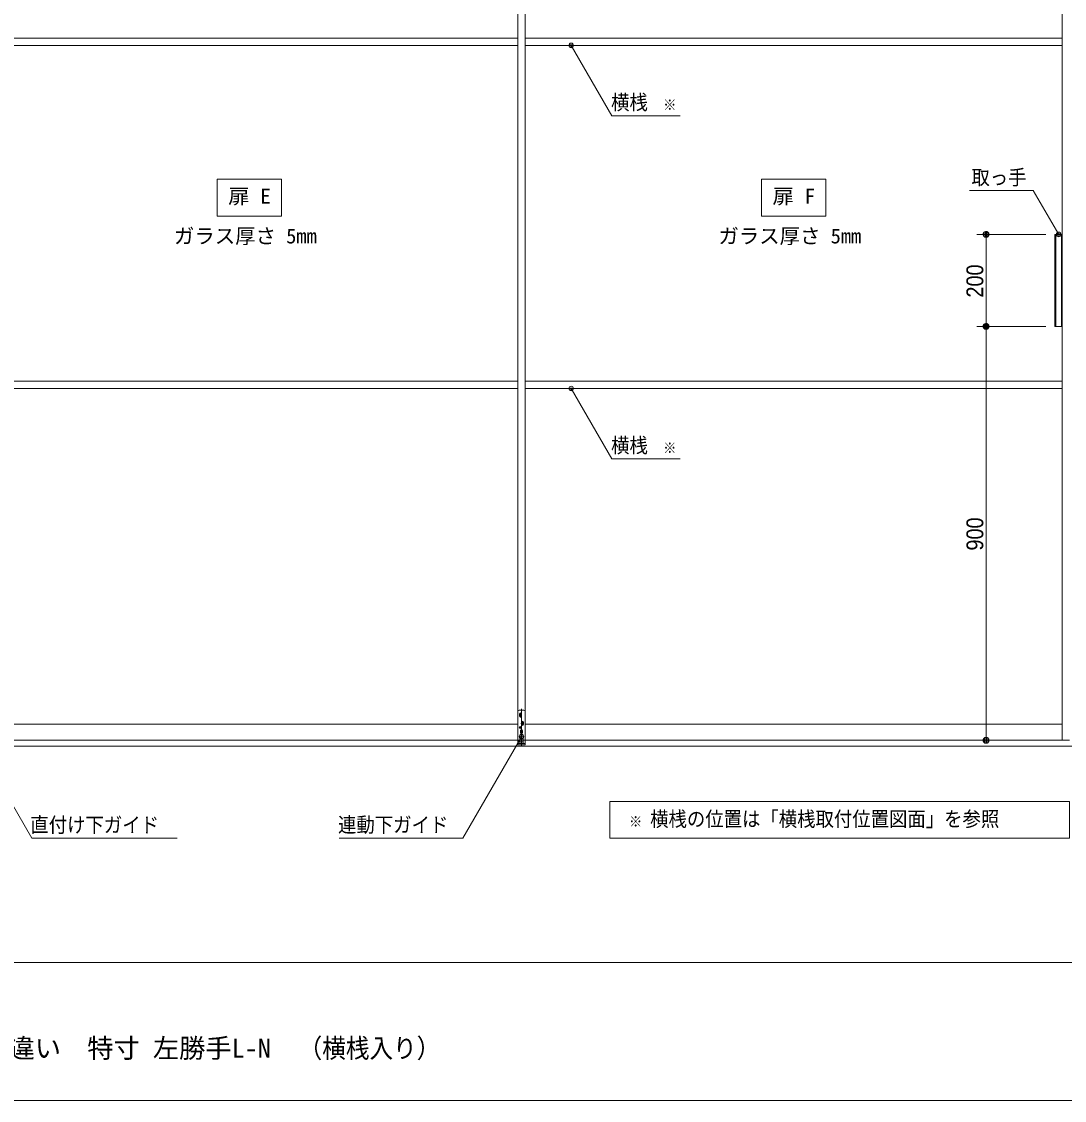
# Model space of a CAD drawing. Units: millimetres, scale not verified. Extents: x -6062 to 6062, y -3045 to 3045.
# Drawn here: x -3499 to -1231, y -2770 to -424 of the extents above; entities that cross this region are included whole.
import ezdxf
from ezdxf.enums import TextEntityAlignment as Align

# ---------------------------------------------------------------- set-up
doc = ezdxf.new("R2010")
doc.units = ezdxf.units.MM
doc.header["$LTSCALE"] = 20
for name, color, linetype, lineweight in [('0-0_2寸法-3', 7, 'Continuous', 9), ('0-1_3一般', 7, 'Continuous', 9), ('0-2_2寸法-1', 7, 'Continuous', 9), ('0-3_0', 7, 'Continuous', 9), ('0-5_1図面枠', 7, 'Continuous', 9)]:
    doc.layers.add(name, color=color, linetype=linetype, lineweight=lineweight)
doc.styles.add('ＭＳ ゴシック', font='')
doc.styles.add('ＭＳ Ｐゴシック', font='')
doc.styles.get('ＭＳ ゴシック').set_extended_font_data('MS Gothic')
doc.styles.get('ＭＳ Ｐゴシック').set_extended_font_data('MS PGothic')

# ---------------------------------------------------------------- blocks, each defined once
blk = doc.blocks.new('_Dot')
at = {"layer": '0-3_0'}
for p, q in [((-10, 0), (-20, 0)), ((9.78, 2), (-9.78, 2)), ((7.99, 6), (-7.99, 6)), ((9.16, -3.98), (-9.16, -3.98)), ((6, -7.98), (-6, -7.98))]:
    blk.add_line(p, q, dxfattribs=at)
for points in [[(10, 0), (9.92, 1.25), (9.69, 2.49), (9.3, 3.68), (8.76, 4.82), (8.09, 5.88), (7.29, 6.85), (6.37, 7.71), (5.36, 8.44), (4.26, 9.05), (3.09, 9.51), (1.87, 9.82), (0.63, 9.98), (-0.63, 9.98), (-1.87, 9.82), (-3.09, 9.51), (-4.26, 9.05), (-5.36, 8.44), (-6.37, 7.71), (-7.29, 6.85), (-8.09, 5.88), (-8.76, 4.82), (-9.3, 3.68), (-9.69, 2.49), (-9.92, 1.25), (-10, 0), (0, 0)], [(-10, 0), (-9.92, -1.25), (-9.69, -2.49), (-9.3, -3.68), (-8.76, -4.82), (-8.09, -5.88), (-7.29, -6.85), (-6.37, -7.71), (-5.36, -8.44), (-4.26, -9.05), (-3.09, -9.51), (-1.87, -9.82), (-0.63, -9.98), (0.63, -9.98), (1.87, -9.82), (3.09, -9.51), (4.26, -9.05), (5.36, -8.44), (6.37, -7.71), (7.29, -6.85), (8.09, -5.88), (8.76, -4.82), (9.3, -3.68), (9.69, -2.49), (9.92, -1.25), (10, 0), (0, 0)]]:
    blk.add_lwpolyline(points, close=True, dxfattribs=at)
blk = doc.blocks.new('グループ-110')
at = {"layer": '0-1_3一般'}
blk.add_line((-61696.5, -40000), (13223.5, -40000), dxfattribs=at)
blk = doc.blocks.new('グループ-111')
at = {"layer": '0-1_3一般'}
for p, q in [((-12640, 6100), (-12640, -39740)), ((-12320, 6100), (-12320, -39740)), ((-12320, -39740), (-12320, 6100)), ((11040, 6100), (11040, -39740)), ((-12640, -9200), (-36000, -9200)), ((11040, -9200), (-12320, -9200)), ((-12640, -9520), (-36000, -9520)), ((11040, -9520), (-12320, -9520)), ((10722, -17740), (10722, -21740)), ((10722, -17740), (11042, -17740)), ((10762, -21740), (10762, -17740)), ((11002, -21740), (11002, -17740)), ((-12640, -24120), (-36000, -24120)), ((11040, -24120), (-12320, -24120)), ((-12640, -24440), (-36000, -24440)), ((11040, -24440), (-12320, -24440)), ((-12580, -38432.4), (-12380, -38432.4)), ((-12480, -38371.7), (-12480, -39958.4)), ((-12580.5, -38642.4), (-12459.5, -38642.4)), ((-12470.5, -38592.4), (-12569.5, -38592.4)), ((-12470.5, -38692.4), (-12569.5, -38692.4)), ((-12565, -38592.4), (-12565, -38692.4)), ((-12520, -38542.9), (-12520, -38641.9)), ((-12520, -38642.9), (-12520, -38741.9)), ((-12475, -38692.4), (-12475, -38592.4)), ((-12440, -38902.9), (-12440, -39001.9)), ((-12320, -38492.4), (-12320, -39934.4)), ((-36000, -39040), (-12640, -39040)), ((-12493.8, -39182.4), (-12586.2, -39182.4)), ((-12540.5, -39362.4), (-12419.5, -39362.4)), ((-12540, -39136.2), (-12540, -39228.6)), ((-12430.5, -39312.4), (-12529.5, -39312.4)), ((-12525, -39312.4), (-12525, -39412.4)), ((-12500.5, -39002.4), (-12379.5, -39002.4)), ((-12390.5, -38952.4), (-12489.5, -38952.4)), ((-12390.5, -39052.4), (-12489.5, -39052.4)), ((-12485, -38952.4), (-12485, -39052.4)), ((-12480, -39262.9), (-12480, -39361.9)), ((-12480, -39362.9), (-12480, -39461.9)), ((-12440, -39002.9), (-12440, -39101.9)), ((-12435, -39412.4), (-12435, -39312.4)), ((-12395, -39052.4), (-12395, -38952.4)), ((-12320, -39040), (11040, -39040)), ((-12320, -39740), (-36320, -39740)), ((11360, -39740), (-12640, -39740)), ((-12540, -39874.4), (-12640, -39874.4)), ((-12555, -39562.4), (-12555, -39802.4)), ((-12405, -39802.4), (-12555, -39802.4)), ((-12550, -39802.4), (-12410, -39802.4)), ((-12550, -39802.4), (-12550, -39874.4)), ((-12545, -39552.4), (-12415, -39552.4)), ((-12544, -39874.4), (-12540, -39874.4)), ((-12416, -39874.4), (-12544, -39874.4)), ((-12430.5, -39412.4), (-12529.5, -39412.4)), ((-12320, -39874.4), (-12420, -39874.4)), ((-12420, -39874.4), (-12416, -39874.4)), ((-12405, -39802.4), (-12405, -39562.4))]:
    blk.add_line(p, q, dxfattribs=at)
for points in [[(-12640, -39740), (-12640, 6100), (11360, 6100)], [(10722, -21740), (11042, -21740), (11042, -17740)], [(-12320, -39932.4), (-12640, -39932.4), (-12640, -38492.4)], [(-12410, -39802.4), (-12410, -39874.4), (-12550, -39874.4)]]:
    blk.add_lwpolyline(points, dxfattribs=at)
blk.add_circle((-12540, -39182.4), 42, dxfattribs=at)
for centre, radius, start, end in [((-12580, -38492.4), 60, 90, 180), ((-12380, -38492.4), 60, 0, 90), ((-12520, -38592.4), 45, 0, 180), ((-12520, -38692.4), 45, 180, 0), ((-12440, -38952.4), 45, 0, 180), ((-12480, -39312.4), 45, 0, 180), ((-12440, -39052.4), 45, 180, 0), ((-12545, -39562.4), 10, 90, 180), ((-12480, -39412.4), 45, 180, 0), ((-12415, -39562.4), 10, 0, 90)]:
    blk.add_arc(centre, radius, start, end, dxfattribs=at)
blk = doc.blocks.new('グループ-112')
at = {"layer": '0-1_3一般'}
for name in ['グループ-110', 'グループ-111']:
    blk.add_blockref(name, (0, 0), dxfattribs=at)
blk = doc.blocks.new('グループ-122')
at = {"layer": '0-5_1図面枠'}
blk.add_line((-80000, -49400), (80000, -49400), dxfattribs=at)
blk.add_lwpolyline([(-80000, 55400), (80000, 55400), (80000, -55400), (-80000, -55400)], close=True, dxfattribs=at)
blk = doc.blocks.new('図面枠')
at = {"layer": '0-5_1図面枠'}
blk.add_blockref('グループ-122', (0, 0), dxfattribs=at)

msp = doc.modelspace()

# ---------------------------------------------------------------- linework, layer by layer
at = {"layer": '0-0_2寸法-3'}
for p, q in [((-2298.61, -475.01), (-2308.39, -475.01)), ((-2299.5, -479.01), (-2307.5, -479.01)), ((-2303.33, -471.01), (-2303.67, -471.01)), ((-2303.33, -471.01), (-2303.67, -471.01)), ((-1238.31, -886.01), (-1248.09, -886.01)), ((-1239.2, -890.01), (-1247.2, -890.01)), ((-1243.03, -882.01), (-1243.37, -882.01)), ((-1243.03, -882.01), (-1243.37, -882.01)), ((-2303.33, -1217.01), (-2303.67, -1217.01)), ((-2303.33, -1217.01), (-2303.67, -1217.01)), ((-2298.61, -1221.01), (-2308.39, -1221.01)), ((-2299.5, -1225.01), (-2307.5, -1225.01)), ((-2406.61, -1978.25), (-2416.39, -1978.25)), ((-2407.5, -1982.25), (-2415.5, -1982.25)), ((-2411.33, -1974.25), (-2411.67, -1974.25)), ((-2411.33, -1974.25), (-2411.67, -1974.25))]:
    msp.add_line(p, q, dxfattribs=at)
for points in [[(-2066.16, -628.84), (-2215.26, -628.84), (-2303.5, -476)], [(-1243.2, -887), (-1298.44, -791.33), (-1436.96, -791.33)], [(-2066.16, -1374.84), (-2215.26, -1374.84), (-2303.5, -1222)], [(-3595.5, -1993.1), (-3476.05, -2200), (-3160.03, -2200)], [(-2411.5, -1979.24), (-2538.95, -2200), (-2808.28, -2200)]]:
    msp.add_lwpolyline(points, dxfattribs=at)
for points in [[(-2933.5, -847), (-3073.5, -847), (-3073.5, -767), (-2933.5, -767)], [(-1749.5, -847), (-1889.5, -847), (-1889.5, -767), (-1749.5, -767)], [(-2219.5, -2120), (-1219.5, -2120), (-1219.5, -2200), (-2219.5, -2200)]]:
    msp.add_lwpolyline(points, close=True, dxfattribs=at)
for centre in [(-2303.5, -476), (-2303.5, -476), (-1243.2, -887), (-1243.2, -887), (-2303.5, -1222), (-2303.5, -1222), (-2411.5, -1979.24), (-2411.5, -1979.24)]:
    msp.add_circle(centre, 5.01, dxfattribs=at)
at = {"layer": '0-2_2寸法-1'}
for p, q in [((-1271.2, -887), (-1421.2, -887)), ((-1401.2, -1074.29), (-1401.2, -899.71)), ((-1271.4, -1087), (-1421.2, -1087)), ((-1271.4, -1087), (-1421.2, -1087)), ((-1401.2, -1099.71), (-1401.2, -1974.29)), ((-1271.2, -1987), (-1421.2, -1987))]:
    msp.add_line(p, q, dxfattribs=at)

# ---------------------------------------------------------------- block references
at = {"layer": '0-1_3一般', "xscale": 0.05, "yscale": 0.05}
msp.add_blockref('グループ-112', (-1787.5, 0), dxfattribs=at)
at = {"layer": '0-2_2寸法-1', "xscale": 0.6356201, "yscale": 0.6356201}
for p, rotation in [((-1401.2, -887), 90), ((-1401.2, -1087), 270), ((-1401.2, -1087), 90), ((-1401.2, -1987), 270)]:
    msp.add_blockref('_Dot', p, dxfattribs=dict(at, rotation=rotation))
at = {"layer": '0-5_1図面枠', "xscale": 0.05, "yscale": 0.05}
msp.add_blockref('図面枠', (-1787.5, 0), dxfattribs=at)

# ---------------------------------------------------------------- texts
at = {"layer": '0-0_2寸法-3', "style": 'ＭＳ ゴシック'}
for s, height, width, p in [('横桟', 32.55, 0.9, (-2216.61, -625.66)), ('※', 23.31, 0.9, (-2103.26, -623.88)), ('取っ手', 32.55, 0.9, (-1433.1, -788.94)), ('扉 E', 32.55, 1.05, (-3049.42, -829.87)), ('扉 F', 32.55, 1.05, (-1865.71, -829.87)), ('横桟', 32.55, 0.9, (-2216.61, -1371.66)), ('※', 23.31, 0.9, (-2103.26, -1369.88)), ('直付け下ガイド', 32.55, 0.9, (-3479.5, -2196.83)), ('連動下ガイド', 32.55, 0.9, (-2810.37, -2196.66)), ('※', 23.31, 0.9, (-2177.52, -2182.25)), ('横桟の位置は「横桟取付位置図面」を参照', 32.55, 0.9, (-2131.68, -2184.03))]:
    msp.add_text(s, height=height, dxfattribs=dict(at, width=width)).set_placement(p, align=Align.BOTTOM_LEFT)
for p in [(-3167.29, -916.45), (-1983.29, -916.45)]:
    msp.add_text('ガラス厚さ 5mm', height=32.55, dxfattribs=at).set_placement(p, align=Align.BOTTOM_LEFT)
at = {"layer": '0-2_2寸法-1', "style": 'ＭＳ Ｐゴシック', "width": 0.9}
for s, p in [('200', (-1396.24, -1024.28)), ('900', (-1396.24, -1574.38))]:
    msp.add_text(s, height=36.66, rotation=90, dxfattribs=at).set_placement(p, align=Align.BOTTOM_LEFT)
at = {"layer": '0-5_1図面枠', "style": 'ＭＳ ゴシック'}
msp.add_text('3枚連動引き違い\u3000特寸 左勝手L-N', height=41.84, dxfattribs=at).set_placement((-3840.72, -2689.89), align=Align.BOTTOM_LEFT)
at = {"layer": '0-5_1図面枠', "style": 'ＭＳ ゴシック', "width": 0.9}
msp.add_text('（横桟入り）', height=41.84, dxfattribs=at).set_placement((-2896.14, -2689.89), align=Align.BOTTOM_LEFT)

doc.saveas('drawing.dxf')
